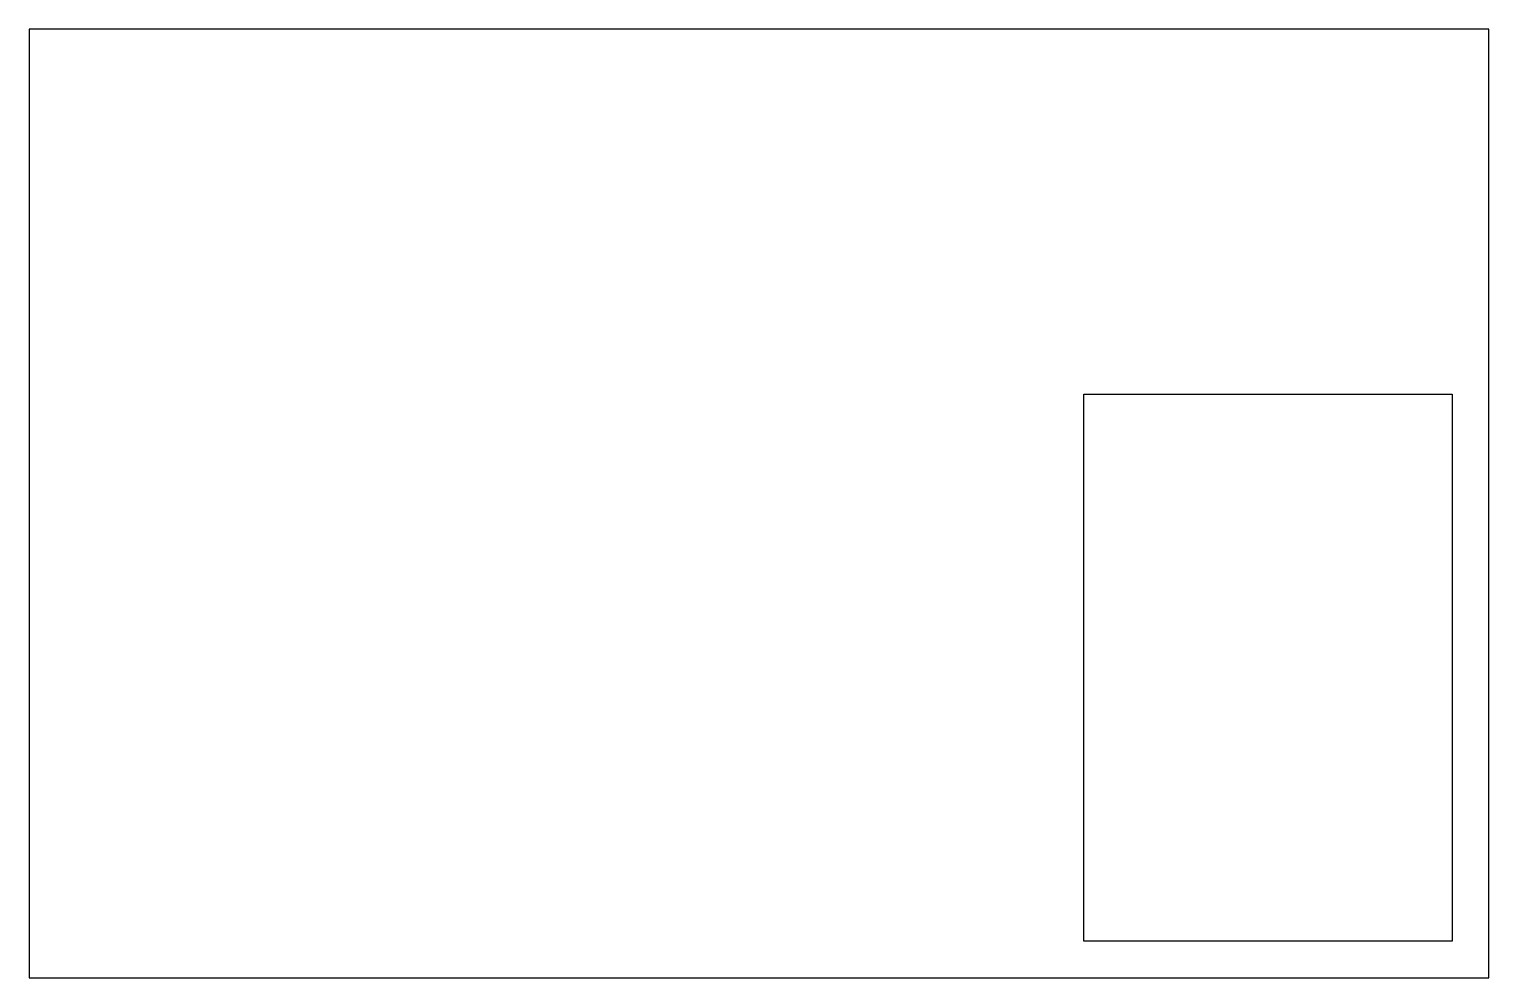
# Model space of a CAD drawing. Header units: millimetres. Extents: x -200 to 200, y -130 to 130.
import ezdxf

# ---------------------------------------------------------------- set-up
doc = ezdxf.new("R2010")
doc.units = ezdxf.units.MM

msp = doc.modelspace()

# ---------------------------------------------------------------- linework, layer by layer
for points in [[(-200, 130), (-200, -130), (200, -130), (200, 130)], [(89, 30), (190, 30), (190, -120), (89, -120)]]:
    msp.add_lwpolyline(points, close=True)

doc.saveas('drawing.dxf')
